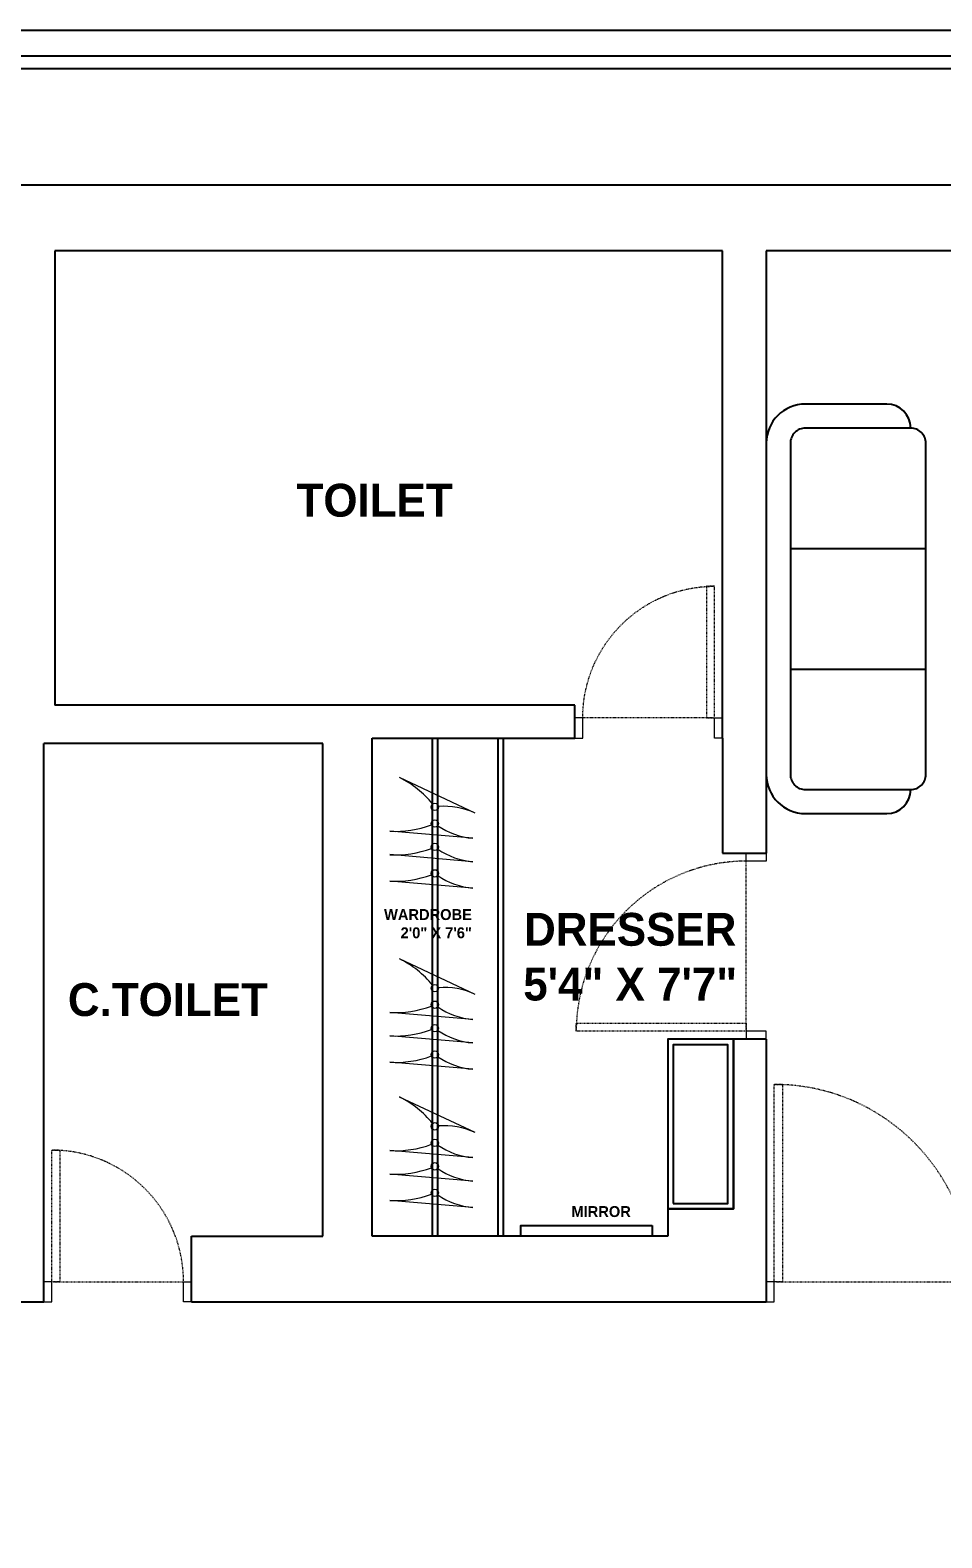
# Model space of a CAD drawing. Header units: inches. Extents: x -2624 to 3682, y -673 to 3670.
# Drawn here: x 1143.7 to 1310.2, y -387.4 to -112.1 of the extents above; entities that cross this region are included whole.
import ezdxf

# ---------------------------------------------------------------- set-up
doc = ezdxf.new("R2010")
doc.units = ezdxf.units.IN
doc.header["$MEASUREMENT"] = 0
for name, pattern in [('AUDIT_D_060311083008-3', [0]), ('DASHED2', [0.375, 0.25, -0.125]), ('HIDDEN', [0.375, 0.25, -0.125])]:
    doc.linetypes.add(name, pattern=pattern)
for name, color, linetype in [('A-DOOR', 251, 'AUDIT_D_060311083008-3'), ('A-Door-Frame', 1, 'Continuous'), ('A-Door-Swing', 8, 'HIDDEN')]:
    doc.layers.add(name, color=color, linetype=linetype)
doc.layers.add('FURNI', color=140, linetype='Continuous', lineweight=18)
doc.layers.add('Furniture', color=251, linetype='Continuous', lineweight=18)
doc.styles.add('HEMI', font='stylu.ttf')

# ---------------------------------------------------------------- blocks, each defined once
blk = doc.blocks.new('*U24')
at = {"layer": 'A-Door-Frame', "lineweight": 5}
for p, q in [((0, -100), (0, 0)), ((1063.6, -100), (1063.6, 0))]:
    blk.add_line(p, q, dxfattribs=at)
for points in [[(0, -100), (40, -100), (40, 0), (0, 0)], [(1063.6, -100), (1023.6, -100), (1023.6, 0), (1063.6, 0)]]:
    blk.add_lwpolyline(points, dxfattribs=at)
at = {"layer": 'A-Door-Swing', "linetype": 'DASHED2', "lineweight": 5}
blk.add_line((48.8, 0), (1032.4, 0), dxfattribs=at)
blk.add_lwpolyline([(40, 0), (40, 983.6), (80, 983.6), (80, 0)], close=True, dxfattribs=at)
blk.add_arc((40, 0), 983.6, 360, 90, dxfattribs=at)
blk = doc.blocks.new('*U20')
at = {"layer": 'A-Door-Frame', "lineweight": 5}
for p, q in [((0, -100), (0, 0)), ((927.3, -100), (927.3, 0))]:
    blk.add_line(p, q, dxfattribs=at)
for points in [[(0, -100), (40, -100), (40, 0), (0, 0)], [(927.3, -100), (887.3, -100), (887.3, 0), (927.3, 0)]]:
    blk.add_lwpolyline(points, dxfattribs=at)
at = {"layer": 'A-Door-Swing', "linetype": 'DASHED2', "lineweight": 5}
blk.add_line((47.6, 0), (894.9, 0), dxfattribs=at)
blk.add_lwpolyline([(40, 0), (40, 847.3), (80, 847.3), (80, 0)], close=True, dxfattribs=at)
blk.add_arc((40, 0), 847.3, 360, 90, dxfattribs=at)
blk = doc.blocks.new('*U25')
at = {"layer": 'A-Door-Frame', "lineweight": 5}
for p, q in [((0, -100), (0, 0)), ((736.4, -100), (736.4, 0))]:
    blk.add_line(p, q, dxfattribs=at)
for points in [[(0, -100), (40, -100), (40, 0), (0, 0)], [(736.4, -100), (696.4, -100), (696.4, 0), (736.4, 0)]]:
    blk.add_lwpolyline(points, dxfattribs=at)
at = {"layer": 'A-Door-Swing', "linetype": 'DASHED2', "lineweight": 5}
blk.add_line((45.9, 0), (702.2, 0), dxfattribs=at)
blk.add_lwpolyline([(40, 0), (40, 656.4), (80, 656.4), (80, 0)], close=True, dxfattribs=at)
blk.add_arc((40, 0), 656.4, 360, 90, dxfattribs=at)
blk = doc.blocks.new('46u46 u')
at = {"layer": 'Furniture', "color": 133, "lineweight": -2, "true_color": 0x84cdcc}
for p, q in [((1719223.22, 5855.25), (1719238.43, 5853.97)), ((1719223.22, 5850.43), (1719238.43, 5849.14)), ((1719223.22, 5846.14), (1719238.43, 5844.86)), ((1719222.81, 5841.56), (1719236.62, 5835.07))]:
    blk.add_line(p, q, dxfattribs=at)
for centre in [(1719230.18, 5852.56), (1719230.18, 5847.73), (1719230.18, 5843.45), (1719230.18, 5840.42)]:
    blk.add_circle(centre, 0.673, dxfattribs=at)
for centre, radius, start, end in [((1719222.13, 5842.1), 13.19, 55.3487, 85.2486), ((1719237.35, 5835.38), 18.62, 86.6903, 110.6016), ((1719222.13, 5837.28), 13.19, 55.3487, 85.2486), ((1719237.35, 5830.56), 18.62, 86.6903, 110.6016), ((1719222.13, 5833), 13.19, 55.3487, 85.2486), ((1719237.35, 5826.27), 18.62, 86.6903, 110.6016), ((1719228.44, 5853.49), 13.19, 244.7514, 274.6513), ((1719244.98, 5851.7), 18.62, 219.3984, 243.3097)]:
    blk.add_arc(centre, radius, start, end, dxfattribs=at)
blk = doc.blocks.new('rthjr')
for p, q in [((3335.61, 665.8), (3275.11, 665.8)), ((3294.36, 661.4), (3294.36, 636.65)), ((3316.36, 661.4), (3316.36, 636.65)), ((3267.96, 658.65), (3267.96, 643.8)), ((3342.76, 643.8), (3342.76, 658.65))]:
    blk.add_line(p, q)
blk.add_lwpolyline([(3275.11, 636.65), (3335.61, 636.65, 0.414214), (3338.36, 639.4), (3338.36, 658.65, 0.414214), (3335.61, 661.4), (3275.11, 661.4, 0.414214), (3272.36, 658.65), (3272.36, 639.4, 0.414214)], format="xyb", close=True)
for centre, radius, start, end in [((3275.11, 658.65), 7.15, 90, 180), ((3335.61, 658.65), 7.15, 0, 90), ((3272.36, 643.8), 4.4, 180, 270), ((3338.36, 643.8), 4.4, 270, 0)]:
    blk.add_arc(centre, radius, start, end)

msp = doc.modelspace()

# ---------------------------------------------------------------- linework, layer by layer
at = {"color": 18, "true_color": 0x000000}
for p, q in [((1459.17, -140.36), (978.17, -140.36)), ((1270.17, -152.36), (1148.17, -152.36)), ((1148.17, -152.36), (1148.17, -235.36)), ((1270.17, -241.36), (1270.17, -152.36)), ((1448.17, -152.36), (1278.17, -152.36)), ((1278.17, -152.36), (1278.17, -262.36)), ((1243.17, -235.36), (1148.17, -235.36)), ((1243.17, -241.36), (1243.17, -235.36)), ((1206.17, -332.36), (1206.17, -241.36)), ((1206.17, -241.36), (1243.17, -241.36)), ((1229.17, -332.36), (1229.17, -241.36)), ((1230.17, -332.36), (1230.17, -241.36)), ((1270.17, -241.36), (1270.17, -262.36)), ((1197.17, -242.36), (1146.17, -242.36)), ((1146.17, -344.36), (1146.17, -242.36)), ((1197.17, -332.36), (1197.17, -242.36)), ((1270.17, -262.36), (1278.17, -262.36)), ((1278.17, -296.36), (1272.17, -296.36)), ((1272.17, -296.36), (1272.17, -327.36)), ((1278.17, -296.36), (1278.17, -332.36)), ((1272.17, -327.36), (1260.17, -327.36)), ((1260.17, -327.36), (1260.17, -332.36)), ((1173.17, -344.36), (1173.17, -332.36)), ((1173.17, -332.36), (1197.17, -332.36)), ((1260.17, -332.36), (1206.17, -332.36)), ((1278.17, -332.36), (1278.17, -344.36)), ((1146.17, -344.36), (1127.17, -344.36)), ((1278.17, -344.36), (1173.17, -344.36))]:
    msp.add_line(p, q, dxfattribs=at)
at = {"color": 252, "true_color": 0x939598}
for p, q in [((1217.17, -332.36), (1217.17, -241.36)), ((1218.17, -332.36), (1218.17, -241.36))]:
    msp.add_line(p, q, dxfattribs=at)
at = {"color": 18, "true_color": 0x000000}
for points in [[(1260.17, -327.36), (1272.17, -327.36), (1272.17, -296.36), (1260.17, -296.36)], [(1261.17, -326.36), (1271.17, -326.36), (1271.17, -297.36), (1261.17, -297.36)], [(1257.31, -330.36), (1257.31, -332.36), (1233.31, -332.36), (1233.31, -330.36)]]:
    msp.add_lwpolyline(points, close=True, dxfattribs=at)
at = {"layer": 'FURNI', "color": 18, "lineweight": 25, "true_color": 0x000000}
for points in [[(868.46, -672.7), (868.46, -112.06), (1653.03, -112.06), (1653.03, -672.7)], [(873.13, -668.03), (873.13, -116.73), (1648.36, -116.73), (1648.36, -668.03)], [(875.46, -665.7), (875.46, -119.06), (1646.02, -119.06), (1646.02, -665.7)]]:
    msp.add_lwpolyline(points, close=True, dxfattribs=at)

# ---------------------------------------------------------------- block references
at = {"rotation": 90}
msp.add_blockref('rthjr', (1943.97, -3523.11), dxfattribs=at)
at = {"lineweight": 9, "rotation": 180}
for p in [(1720447.79, 5586.49), (1720447.79, 5553.39), (1720447.79, 5528.15)]:
    msp.add_blockref('46u46 u', p, dxfattribs=at)
at = {"layer": 'A-DOOR', "lineweight": 5, "yscale": 0.03666666666666651, "zscale": 0.03666666666666651}
for name, p, xscale in [('*U25', (1270.17, -237.69), -0.03666666666666651), ('*U24', (1278.17, -340.69), 0.03666666666666651), ('*U25', (1146.17, -340.69), 0.03666666666666651)]:
    msp.add_blockref(name, p, dxfattribs=dict(at, xscale=xscale))
at = {"layer": 'A-DOOR', "lineweight": 5, "xscale": 0.03666666666666651, "yscale": 0.03666666666666651, "zscale": 0.03666666666666651, "rotation": 89.99999999999999}
msp.add_blockref('*U20', (1274.51, -296.36), dxfattribs=at)

# ---------------------------------------------------------------- texts
at = {"color": 1, "lineweight": 5, "char_height": 6, "attachment_point": 1, "rotation": 359.9906, "style": 'HEMI'}
for s, insert, width in [('\\pxqc;{\\fStylus BT|b1|i0|c0|p34;TOILET}', (1185.44, -194.91), 42.3335), ('\\pxqc;{\\fStylus BT|b1|i0|c0|p34;DRESSER\\P5\'4" X 7\'7"}', (1191.58, -273.28), 123.4638), ('\\pxqc;{\\fStylus BT|b1|i0|c0|p34;C.TOILET}', (1147.68, -286.12), 42.3335)]:
    msp.add_mtext(s, dxfattribs=dict(at, insert=insert, width=width))
at = {"color": 177, "lineweight": 5, "true_color": 0x293189, "char_height": 2, "width": 20.6121, "attachment_point": 3, "rotation": 0.0094, "style": 'HEMI'}
for s, insert in [('{\\fStylus BT|b1|i0|c0|p34;WARDROBE\\P2\'0" X 7\'6"}', (1224.38, -272.59)), ('{\\fStylus BT|b1|i0|c0|p34;MIRROR}', (1253.42, -326.84))]:
    msp.add_mtext(s, dxfattribs=dict(at, insert=insert))

doc.saveas('drawing.dxf')
